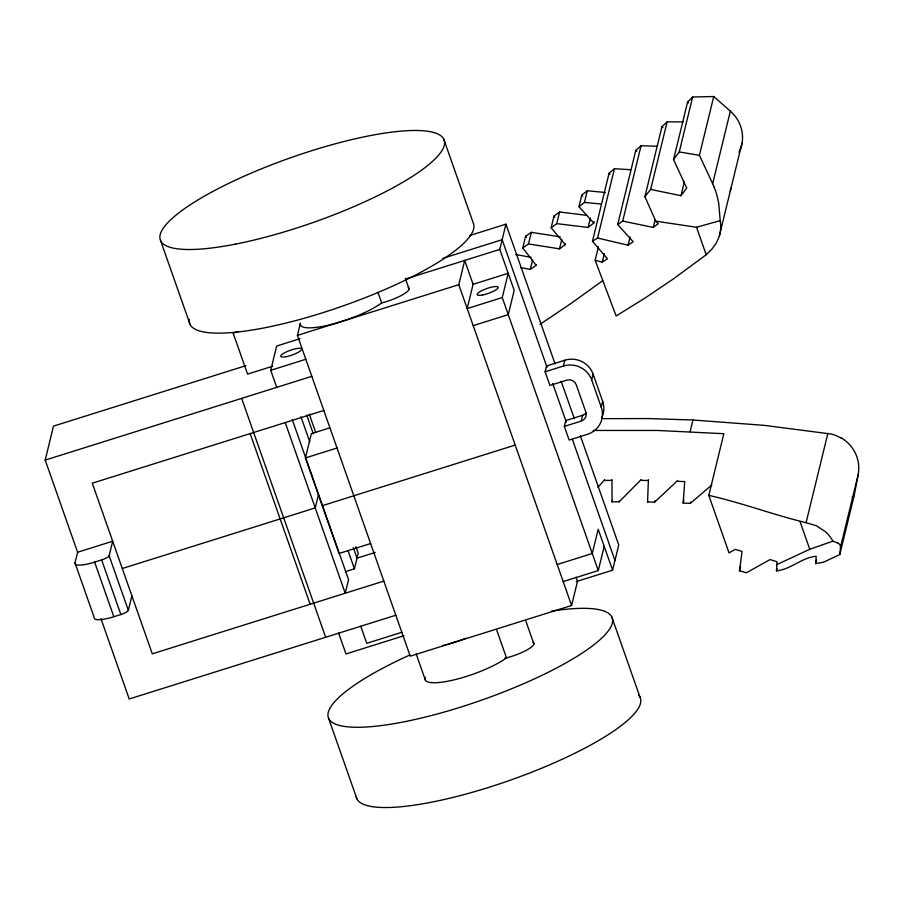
<?xml version="1.0" encoding="UTF-8"?>
<svg xmlns="http://www.w3.org/2000/svg" width="904" height="904" viewBox="0 0 904 904"><rect width="100%" height="100%" fill="white"/><g stroke="black" fill="none" stroke-linecap="round" stroke-linejoin="round"><path stroke-width="1.36" d="M839.805 554.525L840.494 547.18L858.19 474.623L854.144 495.72L839.805 554.525L823.544 562.198L815.657 563.61L816.21 556.299C801.769 557.463 790.864 569.475 776.479 570.842L777.078 561.734L770.072 559.576L746.365 572.763L739.483 570.808L742.06 551.35L735.054 549.395L729.042 552.932L708.804 495.392L723.844 433.705L657.671 430.462L593.227 430.451M677.593 480.578L654.688 502.104L647.569 501.969L648.405 479.741M840.494 547.18L840.471 546.298A274.669 32.51 -18.2 0 0 838.087 543.18M711.821 485.007L690.294 503.404L683.164 503.065L684.712 481.617L677.412 481.301M131.894 595.826L128.345 610.369A7.435 1.695 -19.4 0 1 120.853 614.517L113.836 616.72A22.295 5.074 -19.4 0 1 94.208 617.511L75.009 562.909L77.608 552.242L45.2 460.102L53.483 426.123L245.899 365.668M128.345 610.369L109.135 555.768L112.684 541.213L77.608 552.242M276.737 387.353L270.737 370.29L276.647 346.029L300.038 338.684M576.119 577.238L577.52 581.216L571.599 605.477L410.235 656.18L297.416 335.384L300.377 323.248M370.629 543.553L339.056 553.474L305.45 457.921L311.36 433.649L329.779 427.863M318.547 494.318L315.236 507.901L122.289 568.514M345.328 571.678L354.424 568.819L358.21 553.293L355.905 546.728M571.599 605.477L458.791 284.692L464.701 260.42L473.097 284.308L467.187 308.58L502.262 297.563L508.184 273.29L473.097 284.308M473.187 325.643L508.274 314.626L514.184 290.353L499.788 249.402L505.935 224.169L469.583 235.582M520.625 267.629L530.275 269.369L536.174 265.335L522.772 247.933L525.608 236.283L531.326 232.317L560.39 236.904M522.772 247.933L528.49 243.967L531.326 232.317M530.275 269.369L532.58 259.911M536.174 265.335L536.343 264.601M528.49 243.967L559.508 248.837L565.282 244.622L551.146 227.774L553.982 216.124L559.587 211.988L587.012 215.367M551.146 227.774L556.751 223.638L559.587 211.988M559.508 248.837L561.825 239.368M565.282 244.622L565.463 243.888M556.751 223.638L588.131 227.446L593.781 223.062L578.955 206.745L581.792 195.106L587.295 190.789L605.477 192.495M578.955 206.745L584.459 202.439L587.295 190.789M602.685 401.387L601.262 407.207A22.295 21.47 13.7 0 1 587.419 434.304L569.136 440.045L564.333 426.394L581.216 421.094A7.435 7.153 13.7 0 0 585.837 412.054L576.232 384.754A7.435 7.153 13.7 0 0 566.819 380.132L549.937 385.443L545.135 371.793L546.558 365.962L564.831 360.221A22.295 21.47 13.7 0 1 593.08 374.087L602.685 401.387A22.295 21.47 13.7 0 1 601.612 417.806M588.131 227.446L590.436 217.977M593.781 223.062L594.131 221.604M598.471 246.724L595.16 260.307L602.245 262.115L607.465 258.815L592.47 241.289L609.059 173.206L614.449 168.72L630.325 169.703M545.135 371.793L563.418 366.041L564.831 360.221M592.47 241.289L597.555 238.023L614.449 168.72M602.245 262.115L604.335 253.549M564.333 426.394L565.757 420.563L582.639 415.264A7.435 7.153 13.7 0 0 586.086 412.947M597.555 238.023L628.077 245.221L633.173 241.741L617.714 224.565L635.783 150.414L641.06 145.747L656.993 146.256M617.714 224.565L622.698 221.096L641.06 145.747M581.216 421.094L582.639 415.264M601.262 407.207L591.668 379.906L593.08 374.087M628.077 245.221L630.077 237.051M622.698 221.096L653.264 227.424L658.225 223.763L655.795 221.164L644.902 196.699L661.954 126.707L667.129 121.859L683.051 121.916M644.902 196.699L650.654 189.411L667.129 121.859M653.264 227.424L655.117 219.841M650.654 189.411L680.972 195.705L686.712 188.066L673.559 159.567L687.582 102.05L692.645 97.01L713.753 96.525L730.353 111.135L712.668 183.693L714.216 187.286M673.559 159.567L679.254 151.928L692.645 97.01M597.883 487.301L604.686 479.719M680.972 195.705L684.351 181.851M641.117 479.628L619.172 501.81L612.076 501.867L611.963 479.617M612.076 501.867L612.426 500.409M712.668 183.693L699.413 155.33L713.753 96.525M563.203 581.588L598.279 570.571L604.2 546.31M619.172 501.81L619.342 501.087M576.243 581.611L612.596 570.198L618.754 544.954L580.368 435.807M647.569 501.969L647.75 501.245M730.217 191.445L741.958 143.261M654.688 502.104L655.038 500.646M595.16 260.307L616.144 315.948L645.06 298.015L673.299 278.974L706.193 254.736L712.058 248.939L716.307 243.097L719.222 236.464L731.065 187.919M690.136 431.649L692.972 419.998L764.298 425.366L831.262 434.044A36.567 35.222 13.7 0 1 835.217 435.242L841.409 438.157M683.164 503.065L683.876 500.161M690.294 503.404L690.656 501.957M739.483 570.808L740.613 566.175M776.479 570.842L777.011 568.65M708.804 495.392C741.687 502.76 773.44 514.851 806.085 522.681L827.861 433.378M815.657 563.61L816.538 560.017M719.471 235.628L720.205 232.43A35.38 34.081 13.7 0 0 720.183 220.644L718.793 203.852A274.669 150.109 -20.8 0 0 714.239 187.275M740.014 149.838L739.664 150.652M739.302 151.454L739.009 152.041M602.64 280.737L570.548 303.778L540.038 324.321M854.144 495.72L851.986 497.155M776.604 564.706L809.769 549.259L832.912 541.18L838.121 543.168M455.04 642.1L454.102 642.394M442.903 258.307L502.149 239.696L547.089 367.476M238.554 331.463L233.164 333.158L247.572 374.109L272.725 366.21M406.868 278.59L499.788 249.402M297.416 335.384L458.791 284.692M270.737 370.29L305.812 359.272M45.2 460.102L311.812 376.335M323.813 410.461L92.287 483.199L152.29 653.829L383.827 581.102M305.45 457.921L337.022 448M75.009 562.909A22.295 5.074 -19.4 0 0 94.637 562.118L101.643 559.915A7.435 1.695 -19.4 0 0 109.135 555.768M322.253 505.698L515.19 445.084M375.216 552.434L357.023 558.141L353.34 547.643M395.828 615.228L129.215 698.984L100.977 618.686M557.203 564.525L592.278 553.508L598.199 529.247L612.596 570.198M401.828 632.291L366.753 643.309L360.752 626.246M403.885 635.761L345.983 653.954L338.548 632.811M453.831 642.484L453.017 642.733M655.795 221.164L696.532 227.266L720.183 220.644M603.318 418.642L647.637 418.563L692.972 419.998M604.505 480.453L611.782 480.352M640.936 480.363L648.224 480.465M601.115 204.022L584.459 202.439M806.085 522.681L816.515 525.812L825.465 531.721A35.38 34.081 13.7 0 1 832.912 541.18M699.413 155.33L679.254 151.928M531.179 257.38L515.8 254.51M687.582 102.05L688.611 102.966M661.954 126.707L662.971 127.645M635.783 150.414L636.778 151.375M609.059 173.206L610.03 174.201M581.792 195.106L582.718 196.123M553.982 216.124L554.864 217.175M525.608 236.283L526.444 237.368M696.532 227.266L706.193 254.736M800.108 521.789L809.769 549.259M505.935 224.169L555.09 363.928M561.169 381.228L574.277 418.507M552.706 383.454L566.277 422.055M572.368 439.355L614.969 560.491M502.262 297.563L598.279 570.571M443.785 139.216L473.176 222.813A150.448 34.273 -19.4 0 1 336.876 308.072A150.448 34.273 -19.4 0 1 189.332 319.519M611.805 616.991L640.021 697.21M405.376 278.421L409.128 289.088M525.687 620.539L533.936 644.01M377.917 292.274L381.669 302.93A46.454 10.588 -19.4 0 1 331.35 324.434A46.454 10.588 -19.4 0 1 300.309 323.542M496.737 630.122L506.489 657.852A46.454 10.588 -19.4 0 1 454.294 679.808A46.454 10.588 -19.4 0 1 425.479 677.345M416.19 653.965L425.422 680.215M309.281 414.156L315.745 432.53M306.716 415.072L313.304 433.807M300.93 416.71L309.767 441.841M347.916 550.31L354.424 568.819M292.229 419.501L348.548 579.634L345.238 593.216L285.223 422.586M241.65 398.381L325.666 637.264M250.148 433.604L310.151 604.245M160.675 240.837L190.077 324.434M328.706 718.612L356.911 798.831M101.643 559.915L120.853 614.517M94.637 562.118L113.836 616.72M563.418 366.041A22.295 21.47 13.7 0 1 591.668 379.906M841.5 438.011A36.024 34.702 13.7 0 1 858.122 474.611M730.308 111.181A36.024 34.702 13.7 0 1 740.184 149.906M408.167 287.404A22.295 5.074 -19.4 0 1 403.003 294.546A22.295 5.074 -19.4 0 1 381.669 302.93M532.987 642.326A22.295 5.074 -19.4 0 1 527.202 649.818A22.295 5.074 -19.4 0 1 504.873 658.236M465.967 638.258A46.454 10.588 -19.4 0 1 442.644 645.603M551.327 611.172A150.448 34.273 -19.4 0 1 571.351 659.807A150.448 34.273 -19.4 0 1 353.871 727.223A150.448 34.273 -19.4 0 1 409.794 655.038M638.563 695.131A150.448 34.273 -19.4 0 1 513.845 778.92A150.448 34.273 -19.4 0 1 356.176 796.492M482.623 294.964A11.142 2.542 -19.4 0 0 498.228 287.382A11.142 2.542 -19.4 0 0 482.205 290.455A11.142 2.542 -19.4 0 0 482.623 294.964M286.161 356.684A11.142 2.542 -19.4 0 0 301.778 349.091A11.142 2.542 -19.4 0 0 285.754 352.176A11.142 2.542 -19.4 0 0 286.161 356.684M235.628 244.103A150.448 34.273 -19.4 0 0 444.519 141.555A150.448 34.273 -19.4 0 0 226.542 184.427A150.448 34.273 -19.4 0 0 235.628 244.103"/></g></svg>
